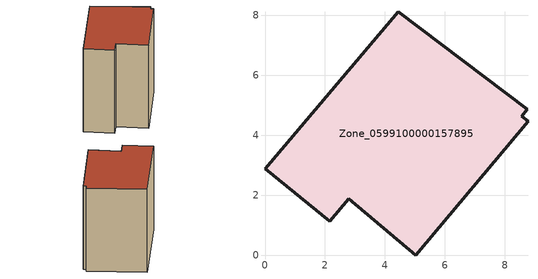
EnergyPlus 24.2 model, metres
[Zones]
Zone_0599100000157895
 floor ground (C_G): 0,2.89 4.44,8.13 8.75,4.88 8.55,4.64 8.77,4.47 5.03,0 2.79,1.89 2.16,1.14 z0
 wall outside (C_F): 4.44,8.13 0,2.89 2.16,1.14 2.79,1.89 5.03,0 8.77,4.47 8.55,4.64 8.75,4.88 4.44,8.13 z0:8.74
 roof outside (C_R): 5.03,0 8.77,4.47 8.55,4.64 8.75,4.88 4.44,8.13 0,2.89 2.16,1.14 2.79,1.89 z8.74
[BUILDING]
Pand.0599100000157895: North Axis=0; Terrain=City; Loads Convergence Tolerance Value=0.04; Temperature Convergence Tolerance Value=0.4; Solar Distribution=FullExterior; Maximum Number of Warmup Days=25; Minimum Number of Warmup Days=1
[Site:Location]
Rotterdam.The.Hague.AP_ZH_NLD Design_Conditions: Latitude=51.96; Longitude=4.45; Time Zone=1; Elevation=-4.5
[SITE:GROUNDTEMPERATURE:BUILDINGSURFACE]
18, 18, 18, 18, 18, 18, 18, 18, 18, 18, 18, 18
[MATERIAL] Thermal Absorptance=0.9; Solar Absorptance=0.7; Visible Absorptance=0.7
Name | Roughness | Thickness | Conductivity | Density | Specific Heat
G.TI.1946 | MediumSmooth | 0.15 | 1 | 540 | 1210
F.TI.1946 | Rough | 0.3 | 0.857143 | 1920 | 840
R.TI.1946 | MediumRough | 0.2 | 0.1 | 1500 | 1000
[CONSTRUCTION]
C_G: G.TI.1946
C_F: F.TI.1946
C_R: R.TI.1946
[ZONE]
Zone_0599100000157895: Type=1; Multiplier=1; Ceiling Height=Autocalculate; Volume=Autocalculate; Floor Area=autocalculate; Part of Total Floor Area=Yes
[ZONEINFILTRATION:DESIGNFLOWRATE]
Infil_Zone_0599100000157895: Zone or ZoneList or Space or SpaceList=Zone_0599100000157895; Schedule=AlwaysOn; Design Flow Rate Calculation Method=Flow/Area; Flow Rate per Floor Area=0.003; Constant Term Coefficient=1; Temperature Term Coefficient=0; Velocity Term Coefficient=0; Velocity Squared Term Coefficient=0
[HVACTEMPLATE:ZONE:IDEALLOADSAIRSYSTEM]
Zone_0599100000157895: Maximum Heating Supply Air Temperature=50; Minimum Cooling Supply Air Temperature=13; Maximum Heating Supply Air Humidity Ratio=0.0156; Minimum Cooling Supply Air Humidity Ratio=0.0077; Heating Limit=NoLimit; Cooling Limit=NoLimit; Dehumidification Control Type=ConstantSensibleHeatRatio; Cooling Sensible Heat Ratio=0.7; Dehumidification Setpoint=60; Humidification Control Type=None; Humidification Setpoint=30; Outdoor Air Method=None; Outdoor Air Flow Rate per Person=0.00944; Outdoor Air Flow Rate per Zone Floor Area=0; Outdoor Air Flow Rate per Zone=0; Demand Controlled Ventilation Type=None; Outdoor Air Economizer Type=NoEconomizer; Heat Recovery Type=None; Sensible Heat Recovery Effectiveness=0.7; Latent Heat Recovery Effectiveness=0.65
[ZONECONTROL:THERMOSTAT]
ThermostatControl_Zone_0599100000157895: Zone or ZoneList=Zone_0599100000157895; Control Type Schedule=DualSetpointControlType; Control 1=Thermostat_Zone_0599100000157895; Temperature Difference Between Cutout And Setpoint=0
[THERMOSTATSETPOINT:DUALSETPOINT]
Thermostat_Zone_0599100000157895: Heating Setpoint Temperature Schedule=HeatingSetpoint_Zone_0599100000157895; Cooling Setpoint Temperature Schedule=CoolingSetpoint_Zone_0599100000157895
[SCHEDULE:COMPACT]
HeatingSetpoint_Zone_0599100000157895: Through: 12/31, For: AllDays, Until: 24:00, 21
CoolingSetpoint_Zone_0599100000157895: Through: 12/31, For: AllDays, Until: 24:00, 24
DualSetpointControlType: Through: 12/31, For: AllDays, Until: 24:00, 4
AlwaysOn: Through: 12/31, For: AllDays, Until: 24:00, 1
